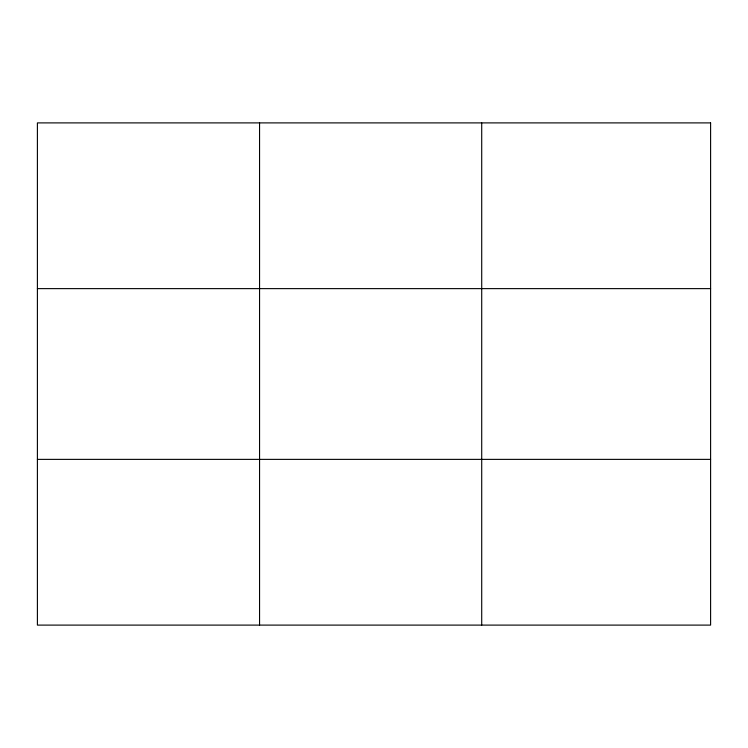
<?xml version="1.0" encoding="UTF-8"?>
<svg xmlns="http://www.w3.org/2000/svg" width="748" height="748" viewBox="0 0 748 748"><rect width="100%" height="100%" fill="white"/><g stroke="black" fill="none" stroke-linecap="round" stroke-linejoin="round"><path stroke-width="1.12" d="M259.556 625.104L259.556 122.896M481.712 625.104L481.712 122.896M37.4 288.625L710.6 288.625M37.4 459.375L710.6 459.375M710.6 122.896L710.6 625.104L37.4 625.104L37.4 122.896L710.6 122.896"/></g></svg>
